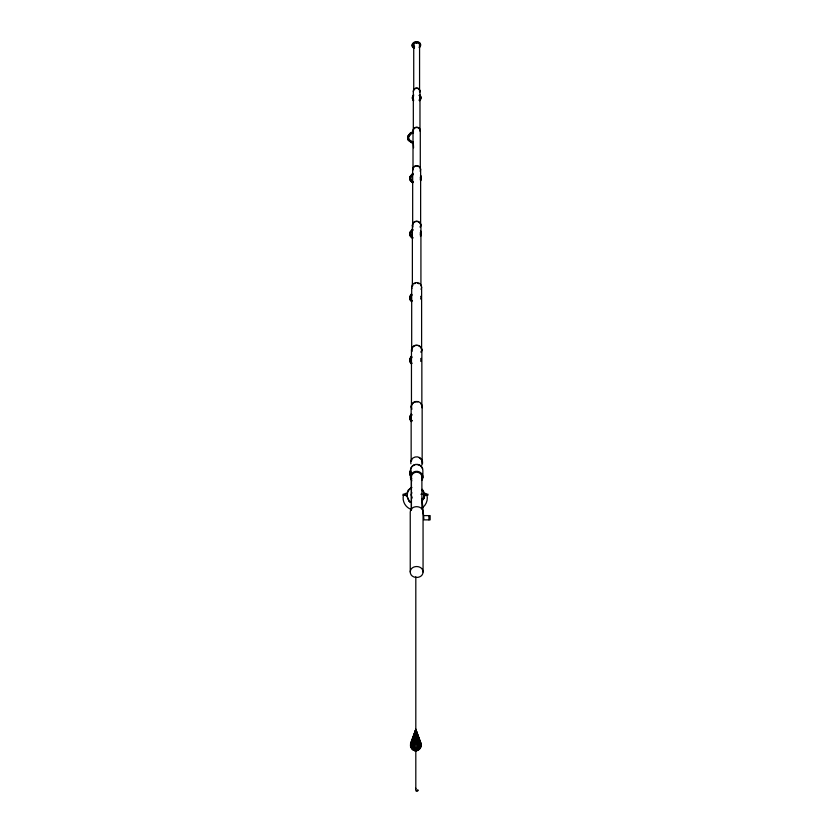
<?xml version="1.0" encoding="UTF-8"?>
<svg xmlns="http://www.w3.org/2000/svg" width="833" height="833" viewBox="0 0 833 833"><rect width="100%" height="100%" fill="white"/><g stroke="black" fill="none" stroke-linecap="round" stroke-linejoin="round"><path stroke-width="1.25" d="M407.254 495.593L407.399 493.459L405.265 493.459L405.265 495.593L407.264 495.468M417.041 42.795L416.531 42.171L416.333 42.879M410.242 571.99C410.43 564.722 422.872 564.722 423.06 571.99C422.872 579.258 410.43 579.258 410.242 571.99L410.242 512.128C410.43 504.86 422.872 504.86 423.06 512.128L423.06 571.99M422.841 513.576L423.06 512.128M410.575 743.411L410.461 745.972A5.841 5.841 0 0 0 415.813 750.762A5.841 5.841 0 0 0 421.165 745.972L421.05 743.411L415.813 729.406L410.575 743.411L421.05 743.411M406.921 493.365L408.17 490.189L411.606 487.17M420.457 180.553L421.04 179.272A5.3 5.092 -7.4 0 0 420.498 175.253M420.509 180.938L421.092 179.657A5.3 5.092 -7.4 0 0 420.55 175.638M420.457 236.083L421.04 234.791A5.3 5.092 -7.4 0 0 420.498 230.772M420.509 236.468L421.092 235.187A5.3 5.092 -7.4 0 0 420.55 231.168M411.304 295.34L410.815 296.423A4.467 4.29 -7.4 0 0 411.263 299.807L412.033 300.734M411.304 357.586L410.815 358.669A4.467 4.29 -7.4 0 0 411.263 362.053M411.304 415.24L410.815 416.323A4.467 4.29 -7.4 0 0 411.263 419.717L412.033 420.634M410.523 470.364L409.94 471.645A5.3 5.092 -7.4 0 0 410.482 475.664M410.575 470.749L409.992 472.03A5.3 5.092 -7.4 0 0 410.534 476.049M411.866 492.657L411.127 494.812L412.2 497.988M412.085 230.345L410.815 232.355A4.467 4.29 -7.4 0 0 411.263 235.739L412.033 236.666M411.45 293.82L409.94 296.215A5.3 5.092 -7.4 0 0 410.482 300.234M411.502 294.216L409.992 296.6A5.3 5.092 -7.4 0 0 410.534 300.619L411.429 301.713M412.137 294.799L410.867 296.808A4.467 4.29 -7.4 0 0 411.315 300.203L412.085 301.119M411.45 356.066L409.94 358.461A5.3 5.092 -7.4 0 0 410.482 362.48L411.377 363.563M411.502 356.451L409.992 358.846A5.3 5.092 -7.4 0 0 410.534 362.865L411.429 363.959M412.137 357.034L410.867 359.054A4.467 4.29 -7.4 0 0 411.315 362.438L412.085 363.355M411.45 413.73L409.94 416.115A5.3 5.092 -7.4 0 0 410.482 420.134M411.502 414.116L409.992 416.51A5.3 5.092 -7.4 0 0 410.534 420.53L411.429 421.613M412.137 414.699L410.867 416.719A4.467 4.29 -7.4 0 0 411.315 420.103L412.085 421.019M422.872 500.029A8.851 8.851 0 0 0 424.351 495.687L423.851 495.479M412.658 173.379L409.94 176.617A5.3 5.092 -7.4 0 0 410.482 180.636L412.564 182.562M412.71 173.764L409.992 177.002A5.3 5.092 -7.4 0 0 410.534 181.032L412.616 182.948M413.106 174.097L410.815 176.825A4.467 4.29 -7.4 0 0 411.263 180.22L413.033 181.833M413.158 174.482L410.867 177.221A4.467 4.29 -7.4 0 0 411.315 180.605L413.074 182.219M412.658 228.898L409.94 232.147A5.3 5.092 -7.4 0 0 410.482 236.166L412.564 238.092M412.71 229.294L409.992 232.532A5.3 5.092 -7.4 0 0 410.534 236.551L412.616 238.477M413.158 230.012L410.867 232.74A4.467 4.29 -7.4 0 0 411.315 236.124L413.074 237.749M411.825 487.607C407.035 489.856 405.671 496.697 409.232 500.612A8.361 8.361 0 0 0 410.877 502.06M417.947 790.121L417.198 790.423L417.947 790.121A1.083 1.083 0 0 1 416.885 791.35A1.083 1.083 0 0 1 415.813 790.121L415.813 576.728M426.683 495.187L427.235 495.135M405.265 494.188L403.13 494.188L403.13 495.146L405.265 495.146M420.904 494.25L424.101 494.25L424.101 498.519L421.967 498.519L423.966 519.875L430.14 519.875L430.14 515.606L423.966 515.606M425.85 494.208L427.995 494.208L427.995 495.156L425.85 495.156M423.716 495.614L425.85 495.614L425.85 493.48L423.716 493.48L423.862 495.656A8.361 8.361 0 0 0 421.81 489.596M415.813 789.215L415.813 788.257M403.193 495.135L403.745 495.187M416.219 42.473L417.083 42.691M411.814 142.505L408.337 140.059A5.3 5.092 -7.4 0 1 407.806 136.039L410.513 132.801A5.998 5.758 -7.4 0 1 413.407 132.062M408.868 500.935L410.596 502.466A8.851 8.851 0 0 1 408.868 500.935L406.754 495.52M428.922 515.606L428.922 519.875M422.862 477.653L422.862 470.676A6.227 5.81 0 0 0 415.605 464.408A6.227 5.81 0 0 0 410.992 472.561M422.154 406.452L422.154 462.263M421.852 349.787L421.852 405.098M421.894 476.445L421.894 508.869M421.613 287L421.613 349.787M420.925 225.149L420.925 285.886M420.634 169.338L420.634 225.149M420.29 130.573L420.29 169.338M419.978 90.953L419.978 130.489A3.322 3.103 0 0 0 416.136 127.511A3.322 3.103 0 0 0 413.46 131.447M419.572 44.899L419.572 91.036M413.73 44.899L413.73 89.756M413.324 91.109L413.324 130.646M413.012 130.573L413.012 169.338A3.644 3.394 0 0 1 414.834 166.392M412.668 169.338L412.668 225.149M412.377 225.149L412.377 285.886M411.689 287.354L411.689 350.152M411.46 350.152L411.46 406.743M411.408 477.778L411.408 510.202L411.398 476.497M411.148 406.681L411.148 461.201M411.773 479.017A5.29 4.936 0 0 1 416.625 472.186A5.29 4.936 0 0 1 421.55 478.985M411.856 480.818A6.227 5.81 0 0 1 412.273 472.988A6.227 5.81 0 0 1 420.686 472.686A6.227 5.81 0 0 1 421.737 480.474M410.888 471.572A5.966 5.56 0 0 1 415.105 464.762M416.656 464.575A5.966 5.56 0 0 1 422.414 468.698M410.888 463.825A5.966 5.56 0 0 1 417.427 456.869A5.966 5.56 0 0 1 421.821 465.168M411.304 461.17A5.508 5.133 0 0 1 411.825 459.92M419.291 457.89A5.508 5.133 0 0 1 421.352 459.722M421.935 460.941A5.508 5.133 0 0 1 421.998 463.596M411.95 409.232A5.508 5.133 0 0 1 415.813 401.496A5.508 5.133 0 0 1 421.998 407.785M411.679 407.993A5.196 4.842 0 0 1 417.812 401.839M421.061 403.984A5.196 4.842 0 0 1 421.623 405.14M411.679 351.401A5.196 4.842 0 0 1 417.135 345.143A5.196 4.842 0 0 1 421.248 352.234M417.75 345.466A4.967 4.623 0 0 1 421.04 352.13M411.908 351.339A4.967 4.623 0 0 1 416.458 345.351M411.908 288.541A4.967 4.623 0 0 1 417.104 282.574A4.967 4.623 0 0 1 421.04 289.332M412.522 286.146A4.269 3.978 0 0 1 412.949 285.188M414.522 283.73A4.269 3.978 0 0 1 415.542 283.335M417.76 283.335A4.269 3.978 0 0 1 418.791 283.73M412.949 227.138A4.269 3.978 0 0 1 416.656 221.172A4.269 3.978 0 0 1 420.353 227.138M413.21 223.296A3.978 3.707 0 0 1 418.645 221.942A3.978 3.707 0 0 1 420.103 227.003M412.804 226.118A3.978 3.707 0 0 1 412.804 224.192M412.804 170.296A3.978 3.707 0 0 1 417.177 165.663A3.978 3.707 0 0 1 420.103 171.192M415.709 166.059A3.644 3.394 0 0 1 417.593 166.059M418.468 166.392A3.644 3.394 0 0 1 419.801 167.641M413.501 132.27A3.644 3.394 0 0 1 416.177 127.21A3.644 3.394 0 0 1 420.165 131.447M413.46 91.911A3.322 3.103 0 0 1 417 87.954A3.322 3.103 0 0 1 419.572 92.515M413.834 90.328A2.926 2.718 0 0 1 418.114 88.673M418.718 89.11A2.926 2.718 0 0 1 419.186 89.672M419.478 90.328A2.926 2.718 0 0 1 419.478 91.734M414.584 46.825A2.926 2.718 0 0 1 415.896 42.264A2.926 2.718 0 0 1 419.478 45.607M414.147 48.324A4.269 3.238 -7.5 0 1 412.981 43.68A4.269 3.238 -7.5 0 1 419.228 42.858A4.269 3.238 -7.5 0 1 419.301 47.637M419.717 95.108A4.269 3.988 -7.5 0 1 419.665 100.751M413.626 100.803A4.269 3.988 -7.5 0 1 413.678 95.16M419.238 95.556A3.603 3.353 -7.5 0 1 419.186 100.314M413.543 99.658A3.603 3.353 -7.5 0 1 413.574 96.305M419.676 94.816A4.269 3.988 -7.5 0 1 419.624 100.46M413.595 100.512A4.269 3.988 -7.5 0 1 413.647 94.868M420.113 96.763A3.603 3.353 -7.5 0 1 420.092 98.502M419.728 99.314A3.603 3.353 -7.5 0 1 419.155 100.022M413.501 99.366A3.603 3.353 -7.5 0 1 413.158 98.565M419.197 95.264A3.603 3.353 -7.5 0 1 419.759 95.962M413.314 141.839A5.05 4.852 -7.4 0 1 412.054 141.693L409.128 139.642A4.467 4.29 -7.4 0 1 408.68 136.248L410.961 133.519A5.05 4.852 -7.4 0 1 413.397 132.895M413.366 142.224A5.05 4.852 -7.4 0 1 412.106 142.079L409.18 140.027A4.467 4.29 -7.4 0 1 408.732 136.643L411.013 133.905A5.05 4.852 -7.4 0 1 413.449 133.29M413.574 147.795A223.567 8.247 -90 0 1 413.303 142.672M413.46 132.447A5.998 5.758 -7.4 0 0 410.565 133.186L407.858 136.435A5.3 5.092 -7.4 0 0 408.389 140.454L411.866 142.891A5.998 5.758 -7.4 0 0 413.355 143.057M420.238 177.137A4.467 4.29 -7.4 0 1 420.217 179.449M420.238 232.657A4.467 4.29 -7.4 0 1 420.217 234.979M421.071 296.121A5.3 5.092 -7.4 0 1 421.04 298.87M421.123 296.506A5.3 5.092 -7.4 0 1 421.092 299.255M421.071 358.357A5.3 5.092 -7.4 0 1 421.04 361.106M421.123 358.752A5.3 5.092 -7.4 0 1 421.092 361.491M411.315 475.633A4.467 4.29 -7.4 0 1 410.867 472.238M423.435 497.801A8.361 8.361 0 0 1 422.466 499.748M422.175 489.273A8.851 8.851 0 0 1 424.195 493.386M426.954 495.156A12.089 12.089 0 0 1 423.029 507.245M411.617 509.567A12.089 12.089 0 0 1 403.464 495.156M414.428 47.335A3.603 2.728 -7.5 0 1 412.783 44.659A3.603 2.728 -7.5 0 1 415.5 42.285M414.501 47.866A3.603 2.728 -7.5 0 1 413.345 44.159A3.603 2.728 -7.5 0 1 418.281 43.004A3.603 2.728 -7.5 0 1 419.436 46.71M413.22 47.304A4.269 3.238 -7.5 0 1 415.344 41.796A4.269 3.238 -7.5 0 1 420.394 45.617M419.936 46.419A4.269 3.238 -7.5 0 1 419.228 47.117M413.064 749.565A5.841 5.06 -90 0 0 415.813 750.762A5.841 5.644 -90 0 0 420.977 745.972L420.873 743.411L415.813 729.406L410.752 743.411L410.638 745.972A5.841 5.644 -90 0 0 415.813 750.762A5.841 5.06 -90 0 0 420.446 745.972L420.353 743.411L415.813 729.406L411.273 743.411L411.179 745.972A5.841 5.06 90 0 0 415.813 750.762A5.841 4.134 -90 0 0 419.593 745.972L415.813 729.406L412.033 745.972A5.841 4.134 -90 0 0 415.813 750.762A5.841 2.926 -90 0 0 418.489 745.972L415.813 729.406L413.137 745.972A5.841 2.926 -90 0 0 415.813 750.762A5.841 1.51 -90 0 0 417.198 745.972L415.813 729.406L414.428 745.972A5.841 1.51 -90 0 0 415.813 750.762A5.841 2.926 90 0 1 414.584 750.033M412.512 748.992A5.841 5.06 -90 0 1 411.648 747.597"/></g></svg>
